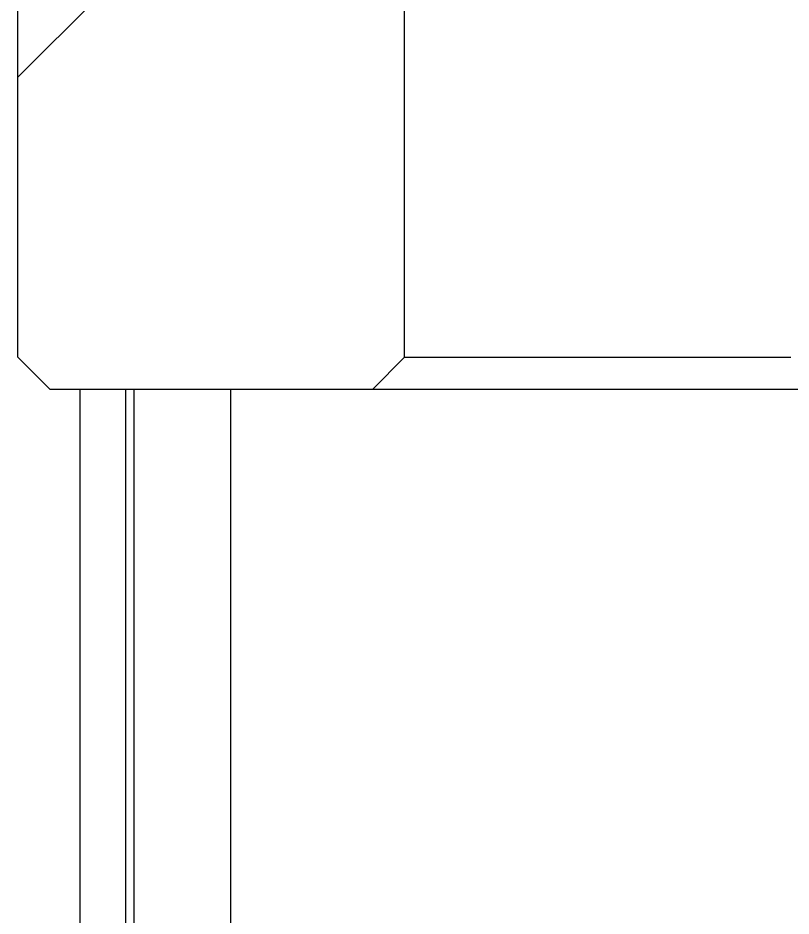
# Model space of a CAD drawing. Header units: millimetres. Extents: x 0 to 279, y 0 to 216.
# Drawn here: x 232.071 to 234.07, y 63.768 to 66.089 of the extents above; entities that cross this region are included whole.
import ezdxf

# ---------------------------------------------------------------- set-up
doc = ezdxf.new("R2010")
doc.units = ezdxf.units.MM
doc.layers.add('TITLE_BLOCK_TEXT', color=8, linetype='Continuous')

msp = doc.modelspace()

# ---------------------------------------------------------------- hatches: boundary and pattern name
at = {"layer": 'TITLE_BLOCK_TEXT', "linetype": 'Continuous', "lineweight": 18}
h = msp.add_hatch(dxfattribs=at)
h.set_pattern_fill('ANSI31', color=256, style=0)
h.paths.add_polyline_path([(232.9877, 71.7957), (232.1544, 71.7957), (232.0711, 71.7124), (232.0711, 65.2124), (232.1544, 65.1291), (232.9877, 65.1291), (233.0711, 65.2124), (233.0711, 71.7124)], flags=0)

# ---------------------------------------------------------------- linework, layer by layer
at = {"color": 7, "linetype": 'Continuous', "lineweight": 25}
for p, q in [((232.0711, 65.2124), (232.0711, 71.7124)), ((233.0711, 65.2124), (233.0711, 71.7124)), ((232.0711, 65.2124), (232.1544, 65.1291)), ((232.9877, 65.1291), (233.0711, 65.2124)), ((233.0711, 65.2124), (234.0697, 65.2124)), ((232.9877, 65.1291), (232.1544, 65.1291)), ((232.3711, 65.1291), (232.3711, 61.7541)), ((232.6211, 65.1291), (232.6211, 61.7541)), ((234.2717, 65.1291), (232.9877, 65.1291))]:
    msp.add_line(p, q, dxfattribs=at)
at = {"color": 8, "linetype": 'Continuous', "lineweight": 25}
for p, q in [((232.2313, 65.1291), (232.2313, 59.4923)), ((232.3492, 65.1291), (232.3492, 59.4923))]:
    msp.add_line(p, q, dxfattribs=at)

doc.saveas('drawing.dxf')
